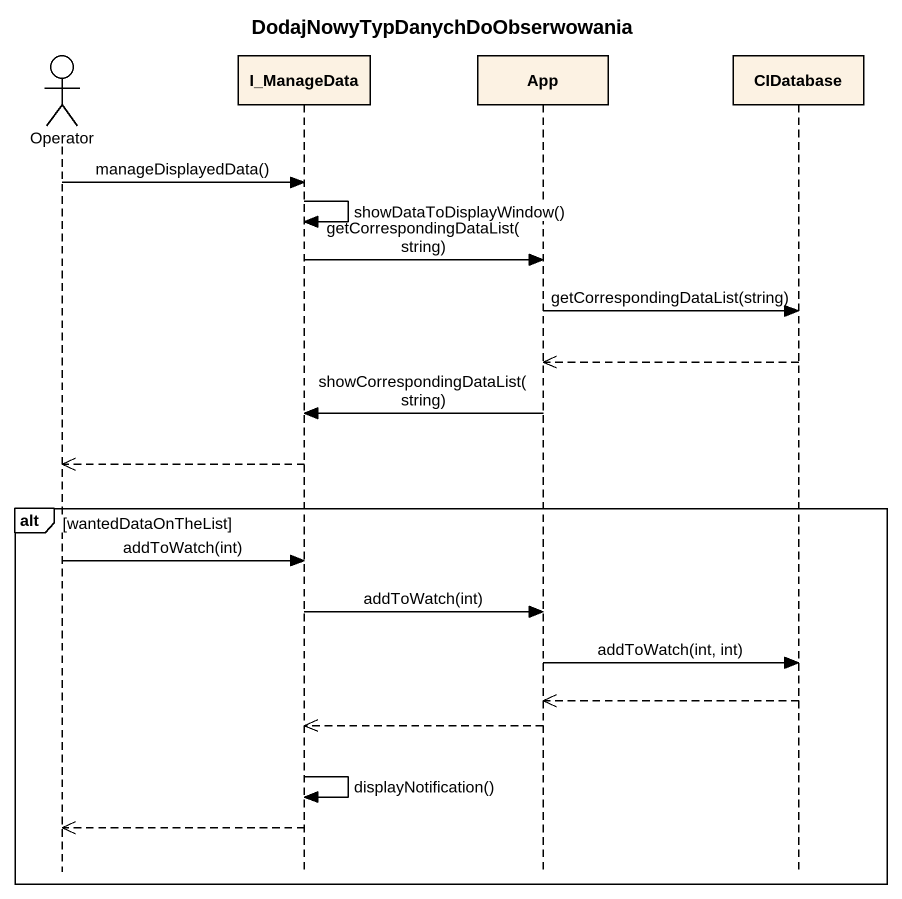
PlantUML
@startuml
title DodajNowyTypDanychDoObserwowania
hide footbox
actor Operator
participant I_ManageData
participant App
participant CIDatabase

Operator -> I_ManageData : manageDisplayedData()
I_ManageData -> I_ManageData : showDataToDisplayWindow()
I_ManageData -> App : getCorrespondingDataList(string)
App -> CIDatabase : getCorrespondingDataList(string)
CIDatabase -->> App
App -> I_ManageData : showCorrespondingDataList(string)
I_ManageData -->> Operator
alt wantedDataOnTheList
  Operator -> I_ManageData : addToWatch(int)
  I_ManageData -> App : addToWatch(int)
  App -> CIDatabase : addToWatch(int, int)
  CIDatabase -->> App
  App -->> I_ManageData
  I_ManageData -> I_ManageData : displayNotification()
  I_ManageData -->> Operator
end
@enduml
